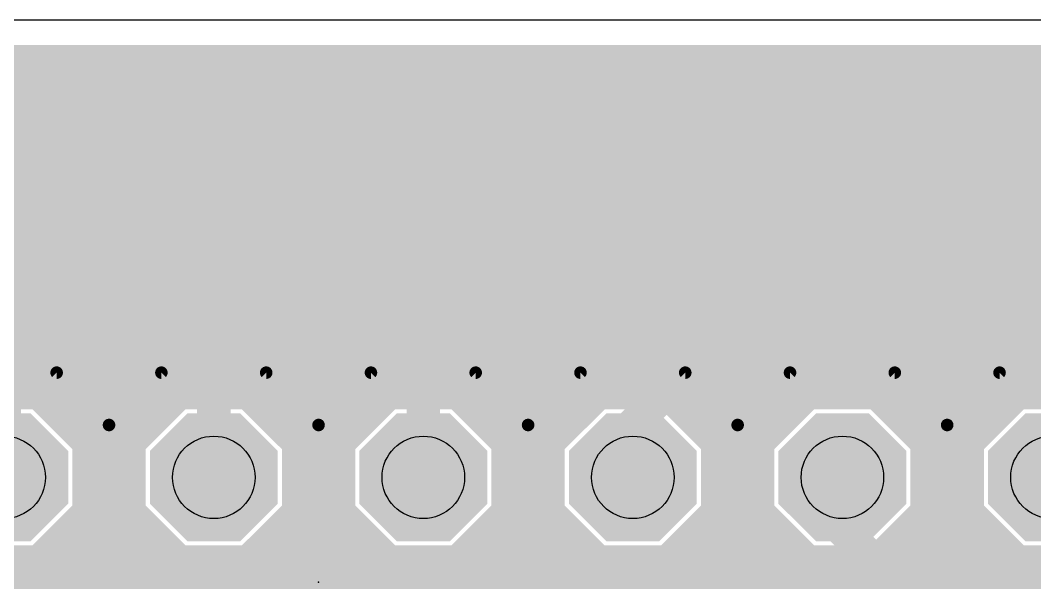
# Model space of a CAD drawing. Extents: x -4.6 to 54.3, y -4.7 to 51.3.
# Drawn here: x 13.53 to 25.83, y 44.44 to 51.27 of the extents above; entities that cross this region are included whole.
import ezdxf

# ---------------------------------------------------------------- set-up
doc = ezdxf.new("R2010")
doc.units = 0
for name, color, linetype in [('1', 22, 'CONTINUOUS'), ('16', 175, 'CONTINUOUS'), ('17', 82, 'CONTINUOUS'), ('20', 7, 'CONTINUOUS'), ('21', 253, 'CONTINUOUS'), ('23', 7, 'CONTINUOUS'), ('30', 253, 'CONTINUOUS'), ('44', 253, 'CONTINUOUS')]:
    doc.layers.add(name, color=color, linetype=linetype)

# ---------------------------------------------------------------- blocks, each defined once
blk = doc.blocks.new('OCTAGONP')
at = {"const_width": 0.5}
blk.add_lwpolyline([(-0.25, -0.1036), (-0.25, 0.1036), (-0.1036, 0.25), (0.1036, 0.25), (0.25, 0.1036), (0.25, -0.1036), (0.1036, -0.25), (-0.1036, -0.25), (-0.25, -0.1036), (-0.25, 0.1036)], dxfattribs=at)

msp = doc.modelspace()

# ---------------------------------------------------------------- linework, layer by layer
at = {"layer": '1', "const_width": 0.4064}
for points in [[(0.635, 50.7618), (51.435, 50.7618)], [(39.5901, 50.6964), (8.6699, 50.6964)], [(8.89, 50.165), (39.37, 50.165)], [(11.43, 49.53), (38.1, 49.53)], [(13.335, 48.26), (13.97, 48.895)], [(13.97, 48.895), (36.83, 48.895)], [(13.335, 45.72), (13.335, 48.26)], [(13.8664, 48.0399), (14.1901, 48.3636)], [(14.1881, 48.3616), (15.8601, 48.3616)], [(14.1901, 48.3636), (15.8621, 48.3636)], [(15.8621, 48.3636), (15.3436, 47.8451)], [(15.875, 47.625), (16.51, 48.26)], [(16.51, 48.26), (35.56, 48.26)], [(13.8664, 46.6427), (13.8664, 48.0399)], [(13.8664, 47.9552), (15.4537, 47.9552)], [(15.3436, 47.8451), (15.3436, 46.6427)], [(16.4064, 47.4049), (16.7301, 47.7286)], [(16.7301, 47.7286), (18.4021, 47.7286)], [(18.4021, 47.7286), (17.8836, 47.2101)], [(13.8664, 47.5488), (15.3436, 47.5488)], [(15.875, 45.72), (15.875, 47.625)], [(16.5503, 47.5488), (18.2223, 47.5488)], [(18.415, 46.99), (19.05, 47.625)], [(19.05, 47.625), (34.29, 47.625)], [(16.4064, 46.6427), (16.4064, 47.4049)], [(13.8664, 47.1424), (15.3436, 47.1424)], [(16.4064, 47.1424), (17.8836, 47.1424)], [(17.8836, 47.2101), (17.8836, 46.6427)], [(18.9464, 46.7699), (19.2701, 47.0936)], [(19.2701, 47.0936), (20.9421, 47.0936)], [(20.9421, 47.0936), (20.5967, 46.7482)], [(18.415, 45.72), (18.415, 46.99)], [(20.955, 46.355), (21.59, 46.99)], [(21.59, 46.99), (33.02, 46.99)], [(13.8664, 46.736), (15.3436, 46.736)], [(16.4064, 46.736), (17.8836, 46.736)], [(18.9464, 46.6427), (18.9464, 46.7699)], [(18.9464, 46.736), (20.5169, 46.736)], [(20.5291, 46.7482), (19.9268, 46.1459)], [(20.5967, 46.7482), (20.5291, 46.7482)], [(14.3632, 46.1459), (13.8664, 46.6427)], [(15.3436, 46.6427), (14.8468, 46.1459)], [(16.9032, 46.1459), (16.4064, 46.6427)], [(17.8836, 46.6427), (17.3868, 46.1459)], [(19.4432, 46.1459), (18.9464, 46.6427)], [(21.7403, 46.3888), (21.8101, 46.4586)], [(21.8101, 46.4586), (22.7795, 46.4586)], [(22.7795, 46.4586), (22.4668, 46.1459)], [(14.1795, 46.3296), (15.0305, 46.3296)], [(16.7195, 46.3296), (17.5705, 46.3296)], [(19.2595, 46.3296), (20.1105, 46.3296)], [(20.955, 45.72), (20.955, 46.355)], [(21.9832, 46.1459), (21.7403, 46.3888)], [(21.7995, 46.3296), (22.6505, 46.3296)], [(14.3632, 45.2941), (14.3632, 46.1459)], [(14.8468, 46.1459), (14.8468, 45.2941)], [(16.9032, 45.2941), (16.9032, 46.1459)], [(17.3868, 46.1459), (17.3868, 45.2941)], [(19.4432, 45.2941), (19.4432, 46.1459)], [(19.9268, 46.1459), (19.9268, 45.2941)], [(21.9832, 45.2941), (21.9832, 46.1459)], [(22.4668, 46.1459), (22.4668, 45.2941)], [(14.3632, 45.9232), (14.8468, 45.9232)], [(16.9032, 45.9232), (17.3868, 45.9232)], [(19.4432, 45.9232), (19.9268, 45.9232)], [(21.9832, 45.9232), (22.4668, 45.9232)], [(23.495, 45.72), (23.495, 45.085)], [(14.3632, 45.5168), (14.8468, 45.5168)], [(16.9032, 45.5168), (17.3868, 45.5168)], [(19.4432, 45.5168), (19.9268, 45.5168)], [(21.9832, 45.5168), (22.4668, 45.5168)], [(13.7609, 44.6918), (14.3632, 45.2941)], [(14.8468, 45.2941), (15.4491, 44.6918)], [(16.3009, 44.6918), (16.9032, 45.2941)], [(17.3868, 45.2941), (17.9891, 44.6918)], [(18.8409, 44.6918), (19.4432, 45.2941)], [(19.9268, 45.2941), (20.5291, 44.6918)], [(21.3809, 44.6918), (21.9832, 45.2941)], [(22.4668, 45.2941), (23.0691, 44.6918)], [(14.1795, 45.1104), (15.0305, 45.1104)], [(16.7195, 45.1104), (17.5705, 45.1104)], [(19.2595, 45.1104), (20.1105, 45.1104)], [(21.7995, 45.1104), (22.6505, 45.1104)], [(23.495, 45.085), (24.13, 44.45)], [(12.9091, 44.6918), (13.7609, 44.6918)], [(13.7731, 44.704), (15.4369, 44.704)], [(15.4491, 44.6918), (16.3009, 44.6918)], [(16.3131, 44.704), (17.9769, 44.704)], [(17.9891, 44.6918), (18.8409, 44.6918)], [(18.8531, 44.704), (20.5169, 44.704)], [(20.5291, 44.6918), (21.3809, 44.6918)], [(21.3931, 44.704), (23.0569, 44.704)], [(23.0691, 44.6918), (23.1367, 44.6918)], [(23.1367, 44.6918), (23.5986, 44.2299)], [(24.13, 44.45), (26.67, 44.45)], [(0.635, 44.2976), (23.5309, 44.2976)]]:
    msp.add_lwpolyline(points, dxfattribs=at)
at = {"layer": '1', "const_width": 0.2032}
for points in [[(13.97, 48.9966, 1), (13.97, 48.7934)], [(14.0418, 48.8232, 1), (13.8982, 48.9668)], [(13.4366, 48.26, 1), (13.2334, 48.26)], [(14.1881, 48.4632, 1), (14.1881, 48.26)], [(14.1901, 48.4652, 1), (14.1901, 48.262)], [(14.262, 48.2918, 1), (14.1183, 48.4354)], [(15.9339, 48.2918, 1), (15.7902, 48.4354)], [(15.8601, 48.26, 1), (15.8601, 48.4632)], [(15.8621, 48.262, 1), (15.8621, 48.4652)], [(16.51, 48.3616, 1), (16.51, 48.1584)], [(16.5818, 48.1882, 1), (16.4382, 48.3318)], [(13.968, 48.0399, 1), (13.7648, 48.0399)], [(13.7946, 48.1117, 1), (13.9382, 47.968)], [(13.8664, 48.0568, 1), (13.8664, 47.8536)], [(15.4537, 47.8536, 1), (15.4537, 48.0568)], [(15.4452, 47.8451, 1), (15.242, 47.8451)], [(15.2718, 47.917, 1), (15.4154, 47.7733)], [(16.7301, 47.8302, 1), (16.7301, 47.627)], [(16.802, 47.6568, 1), (16.6583, 47.8004)], [(18.4739, 47.6568, 1), (18.3302, 47.8004)], [(18.4021, 47.627, 1), (18.4021, 47.8302)], [(13.8664, 47.6504, 1), (13.8664, 47.4472)], [(15.3436, 47.4472, 1), (15.3436, 47.6504)], [(15.9766, 47.625, 1), (15.7734, 47.625)], [(15.8032, 47.6968, 1), (15.9468, 47.5532)], [(16.5503, 47.6504, 1), (16.5503, 47.4472)], [(18.2223, 47.4472, 1), (18.2223, 47.6504)], [(19.05, 47.7266, 1), (19.05, 47.5234)], [(19.1218, 47.5532, 1), (18.9782, 47.6968)], [(16.508, 47.4049, 1), (16.3048, 47.4049)], [(16.3346, 47.4767, 1), (16.4782, 47.333)], [(13.8664, 47.244, 1), (13.8664, 47.0408)], [(15.3436, 47.0408, 1), (15.3436, 47.244)], [(16.4064, 47.244, 1), (16.4064, 47.0408)], [(17.9852, 47.2101, 1), (17.782, 47.2101)], [(17.8118, 47.282, 1), (17.9554, 47.1383)], [(17.8836, 47.0408, 1), (17.8836, 47.244)], [(19.2701, 47.1952, 1), (19.2701, 46.992)], [(19.342, 47.0218, 1), (19.1983, 47.1654)], [(21.0139, 47.0218, 1), (20.8702, 47.1654)], [(20.9421, 46.992, 1), (20.9421, 47.1952)], [(18.5166, 46.99, 1), (18.3134, 46.99)], [(18.3432, 47.0618, 1), (18.4868, 46.9182)], [(21.59, 47.0916, 1), (21.59, 46.8884)], [(21.6618, 46.9182, 1), (21.5182, 47.0618)], [(13.8664, 46.8376, 1), (13.8664, 46.6344)], [(15.3436, 46.6344, 1), (15.3436, 46.8376)], [(16.4064, 46.8376, 1), (16.4064, 46.6344)], [(17.8836, 46.6344, 1), (17.8836, 46.8376)], [(19.048, 46.7699, 1), (18.8448, 46.7699)], [(18.8746, 46.8417, 1), (19.0182, 46.698)], [(18.9464, 46.8376, 1), (18.9464, 46.6344)], [(20.5291, 46.8498, 1), (20.5291, 46.6466)], [(20.6009, 46.6764, 1), (20.4573, 46.82)], [(20.5248, 46.82, 1), (20.6685, 46.6764)], [(20.5169, 46.6344, 1), (20.5169, 46.8376)], [(20.5967, 46.6466, 1), (20.5967, 46.8498)], [(13.9382, 46.7145, 1), (13.7946, 46.5708)], [(13.7648, 46.6427, 1), (13.968, 46.6427)], [(15.242, 46.6427, 1), (15.4452, 46.6427)], [(15.4154, 46.5708, 1), (15.2718, 46.7145)], [(16.4782, 46.7145, 1), (16.3346, 46.5708)], [(16.3048, 46.6427, 1), (16.508, 46.6427)], [(17.782, 46.6427, 1), (17.9852, 46.6427)], [(17.9554, 46.5708, 1), (17.8118, 46.7145)], [(19.0182, 46.7145, 1), (18.8746, 46.5708)], [(18.8448, 46.6427, 1), (19.048, 46.6427)], [(21.8101, 46.5602, 1), (21.8101, 46.357)], [(21.882, 46.3868, 1), (21.7383, 46.5304)], [(22.8514, 46.3868, 1), (22.7077, 46.5304)], [(22.7795, 46.357, 1), (22.7795, 46.5602)], [(14.1795, 46.4312, 1), (14.1795, 46.228)], [(15.0305, 46.228, 1), (15.0305, 46.4312)], [(16.7195, 46.4312, 1), (16.7195, 46.228)], [(17.5705, 46.228, 1), (17.5705, 46.4312)], [(19.2595, 46.4312, 1), (19.2595, 46.228)], [(20.1105, 46.228, 1), (20.1105, 46.4312)], [(21.0566, 46.355, 1), (20.8534, 46.355)], [(20.8832, 46.4268, 1), (21.0268, 46.2832)], [(21.8121, 46.4606, 1), (21.6685, 46.3169)], [(21.6685, 46.4606, 1), (21.8121, 46.3169)], [(21.7995, 46.4312, 1), (21.7995, 46.228)], [(22.6505, 46.228, 1), (22.6505, 46.4312)], [(14.4648, 46.1459, 1), (14.2616, 46.1459)], [(14.2914, 46.074, 1), (14.435, 46.2177)], [(14.9484, 46.1459, 1), (14.7452, 46.1459)], [(14.775, 46.2177, 1), (14.9186, 46.074)], [(17.0048, 46.1459, 1), (16.8016, 46.1459)], [(16.8314, 46.074, 1), (16.975, 46.2177)], [(17.4884, 46.1459, 1), (17.2852, 46.1459)], [(17.315, 46.2177, 1), (17.4586, 46.074)], [(19.5448, 46.1459, 1), (19.3416, 46.1459)], [(19.3714, 46.074, 1), (19.515, 46.2177)], [(20.0284, 46.1459, 1), (19.8252, 46.1459)], [(19.855, 46.2177, 1), (19.9986, 46.074)], [(22.0848, 46.1459, 1), (21.8816, 46.1459)], [(21.9114, 46.074, 1), (22.055, 46.2177)], [(22.5684, 46.1459, 1), (22.3652, 46.1459)], [(22.395, 46.2177, 1), (22.5386, 46.074)], [(14.3632, 46.0248, 1), (14.3632, 45.8216)], [(14.8468, 45.8216, 1), (14.8468, 46.0248)], [(16.9032, 46.0248, 1), (16.9032, 45.8216)], [(17.3868, 45.8216, 1), (17.3868, 46.0248)], [(19.4432, 46.0248, 1), (19.4432, 45.8216)], [(19.9268, 45.8216, 1), (19.9268, 46.0248)], [(21.9832, 46.0248, 1), (21.9832, 45.8216)], [(22.4668, 45.8216, 1), (22.4668, 46.0248)], [(23.5966, 45.72, 1), (23.3934, 45.72)], [(13.2334, 45.72, 1), (13.4366, 45.72)], [(15.7734, 45.72, 1), (15.9766, 45.72)], [(18.3134, 45.72, 1), (18.5166, 45.72)], [(20.8534, 45.72, 1), (21.0566, 45.72)], [(14.3632, 45.6184, 1), (14.3632, 45.4152)], [(14.8468, 45.4152, 1), (14.8468, 45.6184)], [(16.9032, 45.6184, 1), (16.9032, 45.4152)], [(17.3868, 45.4152, 1), (17.3868, 45.6184)], [(19.4432, 45.6184, 1), (19.4432, 45.4152)], [(19.9268, 45.4152, 1), (19.9268, 45.6184)], [(21.9832, 45.6184, 1), (21.9832, 45.4152)], [(22.4668, 45.4152, 1), (22.4668, 45.6184)], [(14.2616, 45.2941, 1), (14.4648, 45.2941)], [(14.435, 45.2223, 1), (14.2914, 45.3659)], [(14.7452, 45.2941, 1), (14.9484, 45.2941)], [(14.9186, 45.3659, 1), (14.775, 45.2223)], [(16.8016, 45.2941, 1), (17.0048, 45.2941)], [(16.975, 45.2223, 1), (16.8314, 45.3659)], [(17.2852, 45.2941, 1), (17.4884, 45.2941)], [(17.4586, 45.3659, 1), (17.315, 45.2223)], [(19.3416, 45.2941, 1), (19.5448, 45.2941)], [(19.515, 45.2223, 1), (19.3714, 45.3659)], [(19.8252, 45.2941, 1), (20.0284, 45.2941)], [(19.9986, 45.3659, 1), (19.855, 45.2223)], [(21.8816, 45.2941, 1), (22.0848, 45.2941)], [(22.055, 45.2223, 1), (21.9114, 45.3659)], [(22.3652, 45.2941, 1), (22.5684, 45.2941)], [(22.5386, 45.3659, 1), (22.395, 45.2223)], [(14.1795, 45.212, 1), (14.1795, 45.0088)], [(15.0305, 45.0088, 1), (15.0305, 45.212)], [(16.7195, 45.212, 1), (16.7195, 45.0088)], [(17.5705, 45.0088, 1), (17.5705, 45.212)], [(19.2595, 45.212, 1), (19.2595, 45.0088)], [(20.1105, 45.0088, 1), (20.1105, 45.212)], [(21.7995, 45.212, 1), (21.7995, 45.0088)], [(22.6505, 45.0088, 1), (22.6505, 45.212)], [(23.5668, 45.1568, 1), (23.4232, 45.0132)], [(23.3934, 45.085, 1), (23.5966, 45.085)], [(13.7731, 44.8056, 1), (13.7731, 44.6024)], [(13.7609, 44.5902, 1), (13.7609, 44.7934)], [(15.4491, 44.7934, 1), (15.4491, 44.5902)], [(15.4369, 44.6024, 1), (15.4369, 44.8056)], [(16.3131, 44.8056, 1), (16.3131, 44.6024)], [(16.3009, 44.5902, 1), (16.3009, 44.7934)], [(17.9891, 44.7934, 1), (17.9891, 44.5902)], [(17.9769, 44.6024, 1), (17.9769, 44.8056)], [(18.8531, 44.8056, 1), (18.8531, 44.6024)], [(18.8409, 44.5902, 1), (18.8409, 44.7934)], [(20.5291, 44.7934, 1), (20.5291, 44.5902)], [(20.5169, 44.6024, 1), (20.5169, 44.8056)], [(21.3931, 44.8056, 1), (21.3931, 44.6024)], [(21.3809, 44.5902, 1), (21.3809, 44.7934)], [(23.0691, 44.7934, 1), (23.0691, 44.5902)], [(23.2085, 44.7636, 1), (23.0648, 44.62)], [(23.0569, 44.6024, 1), (23.0569, 44.8056)], [(23.1367, 44.5902, 1), (23.1367, 44.7934)], [(13.689, 44.7636, 1), (13.8327, 44.62)], [(15.3773, 44.62, 1), (15.5209, 44.7636)], [(16.229, 44.7636, 1), (16.3727, 44.62)], [(17.9173, 44.62, 1), (18.0609, 44.7636)], [(18.769, 44.7636, 1), (18.9127, 44.62)], [(20.4573, 44.62, 1), (20.6009, 44.7636)], [(21.309, 44.7636, 1), (21.4527, 44.62)], [(22.9973, 44.62, 1), (23.1409, 44.7636)], [(24.13, 44.5516, 1), (24.13, 44.3484)], [(24.0582, 44.3782, 1), (24.2018, 44.5218)], [(23.5309, 44.196, 1), (23.5309, 44.3992)]]:
    msp.add_lwpolyline(points, format="xyb", dxfattribs=at)
at = {"layer": '16', "const_width": 0.4064}
for points in [[(0.635, 50.7618), (51.435, 50.7618)], [(0.635, 50.3936), (51.435, 50.3936)], [(0.635, 49.9872), (51.435, 49.9872)], [(0.635, 49.5808), (51.435, 49.5808)], [(0.635, 49.1744), (51.435, 49.1744)], [(0.635, 48.768), (51.435, 48.768)], [(0.635, 48.3616), (51.435, 48.3616)], [(0.635, 47.9552), (51.435, 47.9552)], [(0.635, 47.5488), (51.435, 47.5488)], [(0.635, 47.1424), (51.435, 47.1424)], [(13.7609, 46.7482), (12.9091, 46.7482)], [(14.3632, 46.1459), (13.7609, 46.7482)], [(13.7731, 46.736), (15.4369, 46.736)], [(15.4491, 46.7482), (14.8468, 46.1459)], [(16.3009, 46.7482), (15.4491, 46.7482)], [(16.9032, 46.1459), (16.3009, 46.7482)], [(16.3131, 46.736), (17.9769, 46.736)], [(17.9891, 46.7482), (17.3868, 46.1459)], [(18.8409, 46.7482), (17.9891, 46.7482)], [(19.4432, 46.1459), (18.8409, 46.7482)], [(18.8531, 46.736), (20.5169, 46.736)], [(20.5291, 46.7482), (19.9268, 46.1459)], [(21.3809, 46.7482), (20.5291, 46.7482)], [(21.9832, 46.1459), (21.3809, 46.7482)], [(21.3931, 46.736), (23.0569, 46.736)], [(23.0691, 46.7482), (22.4668, 46.1459)], [(23.9209, 46.7482), (23.0691, 46.7482)], [(24.5232, 46.1459), (23.9209, 46.7482)], [(23.9331, 46.736), (25.5969, 46.736)], [(25.6091, 46.7482), (25.0068, 46.1459)], [(26.4609, 46.7482), (25.6091, 46.7482)], [(14.1795, 46.3296), (15.0305, 46.3296)], [(16.7195, 46.3296), (17.5705, 46.3296)], [(19.2595, 46.3296), (20.1105, 46.3296)], [(21.7995, 46.3296), (22.6505, 46.3296)], [(24.3395, 46.3296), (25.1905, 46.3296)], [(14.3632, 45.2941), (14.3632, 46.1459)], [(14.8468, 46.1459), (14.8468, 45.2941)], [(16.9032, 45.2941), (16.9032, 46.1459)], [(17.3868, 46.1459), (17.3868, 45.2941)], [(19.4432, 45.2941), (19.4432, 46.1459)], [(19.9268, 46.1459), (19.9268, 45.2941)], [(21.9832, 45.2941), (21.9832, 46.1459)], [(22.4668, 46.1459), (22.4668, 45.2941)], [(24.5232, 45.2941), (24.5232, 46.1459)], [(25.0068, 46.1459), (25.0068, 45.2941)], [(14.3632, 45.9232), (14.8468, 45.9232)], [(16.9032, 45.9232), (17.3868, 45.9232)], [(19.4432, 45.9232), (19.9268, 45.9232)], [(21.9832, 45.9232), (22.4668, 45.9232)], [(24.5232, 45.9232), (25.0068, 45.9232)], [(14.3632, 45.5168), (14.8468, 45.5168)], [(16.9032, 45.5168), (17.3868, 45.5168)], [(19.4432, 45.5168), (19.9268, 45.5168)], [(21.9832, 45.5168), (22.4668, 45.5168)], [(24.5232, 45.5168), (25.0068, 45.5168)], [(13.7609, 44.6918), (14.3632, 45.2941)], [(14.8468, 45.2941), (15.4491, 44.6918)], [(16.3009, 44.6918), (16.9032, 45.2941)], [(17.3868, 45.2941), (17.9891, 44.6918)], [(18.8409, 44.6918), (19.4432, 45.2941)], [(19.9268, 45.2941), (20.5291, 44.6918)], [(21.3809, 44.6918), (21.9832, 45.2941)], [(22.4668, 45.2941), (23.0691, 44.6918)], [(23.9209, 44.6918), (24.5232, 45.2941)], [(25.0068, 45.2941), (25.6091, 44.6918)], [(14.1795, 45.1104), (15.0305, 45.1104)], [(16.7195, 45.1104), (17.5705, 45.1104)], [(19.2595, 45.1104), (20.1105, 45.1104)], [(21.7995, 45.1104), (22.6505, 45.1104)], [(24.3395, 45.1104), (25.1905, 45.1104)], [(12.9091, 44.6918), (13.7609, 44.6918)], [(13.7731, 44.704), (15.4369, 44.704)], [(15.4491, 44.6918), (16.3009, 44.6918)], [(16.3131, 44.704), (17.9769, 44.704)], [(17.9891, 44.6918), (18.8409, 44.6918)], [(18.8531, 44.704), (20.5169, 44.704)], [(20.5291, 44.6918), (21.3809, 44.6918)], [(21.3931, 44.704), (23.0569, 44.704)], [(23.0691, 44.6918), (23.9209, 44.6918)], [(23.9331, 44.704), (25.5969, 44.704)], [(25.6091, 44.6918), (26.4609, 44.6918)], [(0.635, 44.2976), (51.435, 44.2976)]]:
    msp.add_lwpolyline(points, dxfattribs=at)
at = {"layer": '16', "const_width": 0.2032}
for points in [[(13.8327, 46.82, 1), (13.689, 46.6764)], [(13.7731, 46.8376, 1), (13.7731, 46.6344)], [(13.7609, 46.6466, 1), (13.7609, 46.8498)], [(15.4491, 46.8498, 1), (15.4491, 46.6466)], [(15.5209, 46.6764, 1), (15.3773, 46.82)], [(15.4369, 46.6344, 1), (15.4369, 46.8376)], [(16.3727, 46.82, 1), (16.229, 46.6764)], [(16.3131, 46.8376, 1), (16.3131, 46.6344)], [(16.3009, 46.6466, 1), (16.3009, 46.8498)], [(17.9891, 46.8498, 1), (17.9891, 46.6466)], [(18.0609, 46.6764, 1), (17.9173, 46.82)], [(17.9769, 46.6344, 1), (17.9769, 46.8376)], [(18.9127, 46.82, 1), (18.769, 46.6764)], [(18.8531, 46.8376, 1), (18.8531, 46.6344)], [(18.8409, 46.6466, 1), (18.8409, 46.8498)], [(20.5291, 46.8498, 1), (20.5291, 46.6466)], [(20.6009, 46.6764, 1), (20.4573, 46.82)], [(20.5169, 46.6344, 1), (20.5169, 46.8376)], [(21.4527, 46.82, 1), (21.309, 46.6764)], [(21.3931, 46.8376, 1), (21.3931, 46.6344)], [(21.3809, 46.6466, 1), (21.3809, 46.8498)], [(23.0691, 46.8498, 1), (23.0691, 46.6466)], [(23.1409, 46.6764, 1), (22.9973, 46.82)], [(23.0569, 46.6344, 1), (23.0569, 46.8376)], [(23.9927, 46.82, 1), (23.849, 46.6764)], [(23.9331, 46.8376, 1), (23.9331, 46.6344)], [(23.9209, 46.6466, 1), (23.9209, 46.8498)], [(25.6091, 46.8498, 1), (25.6091, 46.6466)], [(25.6809, 46.6764, 1), (25.5373, 46.82)], [(25.5969, 46.6344, 1), (25.5969, 46.8376)], [(14.1795, 46.4312, 1), (14.1795, 46.228)], [(15.0305, 46.228, 1), (15.0305, 46.4312)], [(16.7195, 46.4312, 1), (16.7195, 46.228)], [(17.5705, 46.228, 1), (17.5705, 46.4312)], [(19.2595, 46.4312, 1), (19.2595, 46.228)], [(20.1105, 46.228, 1), (20.1105, 46.4312)], [(21.7995, 46.4312, 1), (21.7995, 46.228)], [(22.6505, 46.228, 1), (22.6505, 46.4312)], [(24.3395, 46.4312, 1), (24.3395, 46.228)], [(25.1905, 46.228, 1), (25.1905, 46.4312)], [(14.4648, 46.1459, 1), (14.2616, 46.1459)], [(14.2914, 46.074, 1), (14.435, 46.2177)], [(14.9484, 46.1459, 1), (14.7452, 46.1459)], [(14.775, 46.2177, 1), (14.9186, 46.074)], [(17.0048, 46.1459, 1), (16.8016, 46.1459)], [(16.8314, 46.074, 1), (16.975, 46.2177)], [(17.4884, 46.1459, 1), (17.2852, 46.1459)], [(17.315, 46.2177, 1), (17.4586, 46.074)], [(19.5448, 46.1459, 1), (19.3416, 46.1459)], [(19.3714, 46.074, 1), (19.515, 46.2177)], [(20.0284, 46.1459, 1), (19.8252, 46.1459)], [(19.855, 46.2177, 1), (19.9986, 46.074)], [(22.0848, 46.1459, 1), (21.8816, 46.1459)], [(21.9114, 46.074, 1), (22.055, 46.2177)], [(22.5684, 46.1459, 1), (22.3652, 46.1459)], [(22.395, 46.2177, 1), (22.5386, 46.074)], [(24.6248, 46.1459, 1), (24.4216, 46.1459)], [(24.4514, 46.074, 1), (24.595, 46.2177)], [(25.1084, 46.1459, 1), (24.9052, 46.1459)], [(24.935, 46.2177, 1), (25.0786, 46.074)], [(14.3632, 46.0248, 1), (14.3632, 45.8216)], [(14.8468, 45.8216, 1), (14.8468, 46.0248)], [(16.9032, 46.0248, 1), (16.9032, 45.8216)], [(17.3868, 45.8216, 1), (17.3868, 46.0248)], [(19.4432, 46.0248, 1), (19.4432, 45.8216)], [(19.9268, 45.8216, 1), (19.9268, 46.0248)], [(21.9832, 46.0248, 1), (21.9832, 45.8216)], [(22.4668, 45.8216, 1), (22.4668, 46.0248)], [(24.5232, 46.0248, 1), (24.5232, 45.8216)], [(25.0068, 45.8216, 1), (25.0068, 46.0248)], [(14.3632, 45.6184, 1), (14.3632, 45.4152)], [(14.8468, 45.4152, 1), (14.8468, 45.6184)], [(16.9032, 45.6184, 1), (16.9032, 45.4152)], [(17.3868, 45.4152, 1), (17.3868, 45.6184)], [(19.4432, 45.6184, 1), (19.4432, 45.4152)], [(19.9268, 45.4152, 1), (19.9268, 45.6184)], [(21.9832, 45.6184, 1), (21.9832, 45.4152)], [(22.4668, 45.4152, 1), (22.4668, 45.6184)], [(24.5232, 45.6184, 1), (24.5232, 45.4152)], [(25.0068, 45.4152, 1), (25.0068, 45.6184)], [(14.2616, 45.2941, 1), (14.4648, 45.2941)], [(14.435, 45.2223, 1), (14.2914, 45.3659)], [(14.7452, 45.2941, 1), (14.9484, 45.2941)], [(14.9186, 45.3659, 1), (14.775, 45.2223)], [(16.8016, 45.2941, 1), (17.0048, 45.2941)], [(16.975, 45.2223, 1), (16.8314, 45.3659)], [(17.2852, 45.2941, 1), (17.4884, 45.2941)], [(17.4586, 45.3659, 1), (17.315, 45.2223)], [(19.3416, 45.2941, 1), (19.5448, 45.2941)], [(19.515, 45.2223, 1), (19.3714, 45.3659)], [(19.8252, 45.2941, 1), (20.0284, 45.2941)], [(19.9986, 45.3659, 1), (19.855, 45.2223)], [(21.8816, 45.2941, 1), (22.0848, 45.2941)], [(22.055, 45.2223, 1), (21.9114, 45.3659)], [(22.3652, 45.2941, 1), (22.5684, 45.2941)], [(22.5386, 45.3659, 1), (22.395, 45.2223)], [(24.4216, 45.2941, 1), (24.6248, 45.2941)], [(24.595, 45.2223, 1), (24.4514, 45.3659)], [(24.9052, 45.2941, 1), (25.1084, 45.2941)], [(25.0786, 45.3659, 1), (24.935, 45.2223)], [(14.1795, 45.212, 1), (14.1795, 45.0088)], [(15.0305, 45.0088, 1), (15.0305, 45.212)], [(16.7195, 45.212, 1), (16.7195, 45.0088)], [(17.5705, 45.0088, 1), (17.5705, 45.212)], [(19.2595, 45.212, 1), (19.2595, 45.0088)], [(20.1105, 45.0088, 1), (20.1105, 45.212)], [(21.7995, 45.212, 1), (21.7995, 45.0088)], [(22.6505, 45.0088, 1), (22.6505, 45.212)], [(24.3395, 45.212, 1), (24.3395, 45.0088)], [(25.1905, 45.0088, 1), (25.1905, 45.212)], [(13.7731, 44.8056, 1), (13.7731, 44.6024)], [(13.7609, 44.5902, 1), (13.7609, 44.7934)], [(15.4491, 44.7934, 1), (15.4491, 44.5902)], [(15.4369, 44.6024, 1), (15.4369, 44.8056)], [(16.3131, 44.8056, 1), (16.3131, 44.6024)], [(16.3009, 44.5902, 1), (16.3009, 44.7934)], [(17.9891, 44.7934, 1), (17.9891, 44.5902)], [(17.9769, 44.6024, 1), (17.9769, 44.8056)], [(18.8531, 44.8056, 1), (18.8531, 44.6024)], [(18.8409, 44.5902, 1), (18.8409, 44.7934)], [(20.5291, 44.7934, 1), (20.5291, 44.5902)], [(20.5169, 44.6024, 1), (20.5169, 44.8056)], [(21.3931, 44.8056, 1), (21.3931, 44.6024)], [(21.3809, 44.5902, 1), (21.3809, 44.7934)], [(23.0691, 44.7934, 1), (23.0691, 44.5902)], [(23.0569, 44.6024, 1), (23.0569, 44.8056)], [(23.9331, 44.8056, 1), (23.9331, 44.6024)], [(23.9209, 44.5902, 1), (23.9209, 44.7934)], [(25.6091, 44.7934, 1), (25.6091, 44.5902)], [(25.5969, 44.6024, 1), (25.5969, 44.8056)], [(13.689, 44.7636, 1), (13.8327, 44.62)], [(15.3773, 44.62, 1), (15.5209, 44.7636)], [(16.229, 44.7636, 1), (16.3727, 44.62)], [(17.9173, 44.62, 1), (18.0609, 44.7636)], [(18.769, 44.7636, 1), (18.9127, 44.62)], [(20.4573, 44.62, 1), (20.6009, 44.7636)], [(21.309, 44.7636, 1), (21.4527, 44.62)], [(22.9973, 44.62, 1), (23.1409, 44.7636)], [(23.849, 44.7636, 1), (23.9927, 44.62)], [(25.5373, 44.62, 1), (25.6809, 44.7636)]]:
    msp.add_lwpolyline(points, format="xyb", dxfattribs=at)
at = {"layer": '20'}
msp.add_line((52.03, 51.265), (0, 51.265), dxfattribs=at)
at = {"layer": '21', "const_width": 0.1524}
for points in [[(12.7, 46.99), (13.97, 46.99)], [(13.97, 46.99), (14.605, 46.355)], [(14.605, 46.355), (15.24, 46.99)], [(15.24, 46.99), (16.51, 46.99)], [(16.51, 46.99), (17.145, 46.355)], [(17.145, 46.355), (17.78, 46.99)], [(17.78, 46.99), (19.05, 46.99)], [(19.05, 46.99), (19.685, 46.355)], [(19.685, 46.355), (20.32, 46.99)], [(20.32, 46.99), (21.59, 46.99)], [(21.59, 46.99), (22.225, 46.355)], [(22.225, 46.355), (22.86, 46.99)], [(22.86, 46.99), (24.13, 46.99)], [(24.13, 46.99), (24.765, 46.355)], [(24.765, 46.355), (25.4, 46.99)], [(25.4, 46.99), (26.67, 46.99)], [(14.605, 46.355), (14.605, 42.545)], [(17.145, 46.355), (17.145, 42.545)], [(19.685, 46.355), (19.685, 42.545)], [(22.225, 46.355), (22.225, 42.545)], [(24.765, 46.355), (24.765, 42.545)]]:
    msp.add_lwpolyline(points, dxfattribs=at)
at = {"layer": '21', "const_width": 0.0762}
for points in [[(13.9969, 47.0169, 1), (13.9431, 46.9631)], [(13.97, 46.9519, 1), (13.97, 47.0281)], [(15.24, 47.0281, 1), (15.24, 46.9519)], [(15.2669, 46.9631, 1), (15.2131, 47.0169)], [(16.5369, 47.0169, 1), (16.4831, 46.9631)], [(16.51, 46.9519, 1), (16.51, 47.0281)], [(17.78, 47.0281, 1), (17.78, 46.9519)], [(17.8069, 46.9631, 1), (17.7531, 47.0169)], [(19.0769, 47.0169, 1), (19.0231, 46.9631)], [(19.05, 46.9519, 1), (19.05, 47.0281)], [(20.32, 47.0281, 1), (20.32, 46.9519)], [(20.3469, 46.9631, 1), (20.2931, 47.0169)], [(21.6169, 47.0169, 1), (21.5631, 46.9631)], [(21.59, 46.9519, 1), (21.59, 47.0281)], [(22.86, 47.0281, 1), (22.86, 46.9519)], [(22.8869, 46.9631, 1), (22.8331, 47.0169)], [(24.1569, 47.0169, 1), (24.1031, 46.9631)], [(24.13, 46.9519, 1), (24.13, 47.0281)], [(25.4, 47.0281, 1), (25.4, 46.9519)], [(25.4269, 46.9631, 1), (25.3731, 47.0169)], [(14.6431, 46.355, 1), (14.5669, 46.355)], [(14.5781, 46.3819, 1), (14.6319, 46.3281)], [(14.5781, 46.3281, 1), (14.6319, 46.3819)], [(17.1831, 46.355, 1), (17.1069, 46.355)], [(17.1181, 46.3819, 1), (17.1719, 46.3281)], [(17.1181, 46.3281, 1), (17.1719, 46.3819)], [(19.7231, 46.355, 1), (19.6469, 46.355)], [(19.6581, 46.3819, 1), (19.7119, 46.3281)], [(19.6581, 46.3281, 1), (19.7119, 46.3819)], [(22.2631, 46.355, 1), (22.1869, 46.355)], [(22.1981, 46.3819, 1), (22.2519, 46.3281)], [(22.1981, 46.3281, 1), (22.2519, 46.3819)], [(24.8031, 46.355, 1), (24.7269, 46.355)], [(24.7381, 46.3819, 1), (24.7919, 46.3281)], [(24.7381, 46.3281, 1), (24.7919, 46.3819)]]:
    msp.add_lwpolyline(points, format="xyb", dxfattribs=at)
at = {"layer": '23'}
msp.add_point((17.145, 44.45), dxfattribs=at)
at = {"layer": '44'}
for centre in [(13.335, 45.72), (15.875, 45.72), (18.415, 45.72), (20.955, 45.72), (23.495, 45.72), (26.035, 45.72)]:
    msp.add_circle(centre, 0.5, dxfattribs=at)

# ---------------------------------------------------------------- block references
at = {"layer": '17', "xscale": 1.4, "yscale": 1.4}
for p in [(13.335, 45.72), (13.335, 45.72), (15.875, 45.72), (15.875, 45.72), (18.415, 45.72), (18.415, 45.72), (20.955, 45.72), (20.955, 45.72), (23.495, 45.72), (23.495, 45.72), (26.035, 45.72), (26.035, 45.72)]:
    msp.add_blockref('OCTAGONP', p, dxfattribs=at)
at = {"layer": '30', "xscale": 1.55, "yscale": 1.55}
for p in [(13.335, 45.72), (15.875, 45.72), (18.415, 45.72), (20.955, 45.72), (23.495, 45.72), (26.035, 45.72)]:
    msp.add_blockref('OCTAGONP', p, dxfattribs=at)

doc.saveas('drawing.dxf')
